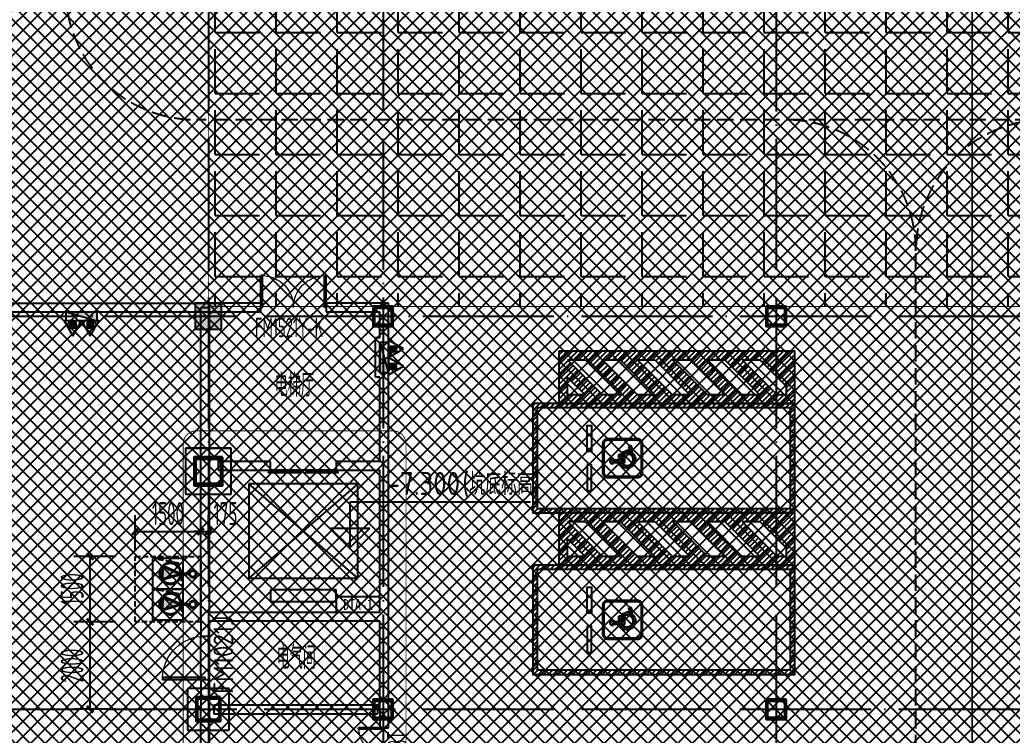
# Model space of a CAD drawing. Extents: x -473190 to 2138458, y -81875 to 2633646.
# Drawn here: x -53614 to -30895, y 19219 to 35597 of the extents above; entities that cross this region are included whole.
import ezdxf
from ezdxf.enums import TextEntityAlignment as Align

# ---------------------------------------------------------------- set-up
doc = ezdxf.new("R2010")
doc.units = 0
doc.header["$LTSCALE"] = 1000
for name, pattern in [('__DASH', [0.35, 0.25, -0.1]), ('DASH', [0.35, 0.25, -0.1]), ('DOTE', [2.42, 2, -0.2, 0.02, -0.2]), ('排水', [1.1, 1, -0.1])]:
    doc.linetypes.add(name, pattern=pattern)
for name, color, linetype in [('3', 7, 'Continuous'), ('A-COLUMN', 2, 'Continuous'), ('A-EVTR', 3, 'Continuous'), ('A-ROOM_NAME', 23, 'Continuous'), ('A-WALL', 2, 'Continuous'), ('A-WINDOW', 4, 'Continuous'), ('car', 252, 'Continuous'), ('DIM_ELEV', 3, 'Continuous'), ('DOOR_FIRE', 4, 'Continuous'), ('DOOR_FIRE_TEXT', 7, 'Continuous'), ('DOTE', 1, 'DOTE'), ('PUB_DIM', 3, 'Continuous'), ('PUB_HATCH', 8, 'Continuous'), ('PUB_TEXT', 7, 'Continuous'), ('SRC-03F$0$A-SYMB-NUMB-T', 4, 'Continuous'), ('SRC-03F$0$A-WALL', 7, 'Continuous'), ('W-EQUIP_消火栓', 7, 'Continuous'), ('W-EQUIP_灭火器', 7, 'Continuous'), ('WINDOW', 4, 'Continuous'), ('WINDOW_TEXT', 7, 'Continuous'), ('排水', 4, 'Continuous'), ('索引线', 252, 'Continuous'), ('车行线', 4, 'Continuous'), ('集水坑', 4, 'Continuous'), ('雨棚投影', 147, 'Continuous')]:
    doc.layers.add(name, color=color, linetype=linetype)
doc.layers.add('GPS-污水', color=2, linetype='排水', lineweight=40)
doc.layers.add('钢柱', color=51, linetype='Continuous', lineweight=35)
doc.styles.add('8B2_01', font='simhei.ttf', dxfattribs={"width": 0.8})
doc.styles.add('8B2_02', font='tssdeng.shx', dxfattribs={"width": 0.6, "bigfont": 'TSSDCHN.shx'})
doc.styles.add('_TCH_DIM_T3', font='tssdeng.shx', dxfattribs={"width": 0.564706, "bigfont": '@@@tssdchn.shx'})
doc.styles.add('_TCH_WINDOW', font='tssdeng.shx', dxfattribs={"width": 0.8, "height": 3.5, "bigfont": 'tssdchn.shx'})
doc.styles.add('SRC-03F$0$ECADI-TXT', font='simplex.shx', dxfattribs={"bigfont": 'hztxt.shx'})
doc.styles.get("Standard").update_dxf_attribs({"font": 'gbenor.shx', "bigfont": 'gbcbig.shx'})
doc.dimstyles.new('_TCH_ARCH&&150', dxfattribs={"dimtxt": 525, "dimasz": 150, "dimexe": 375, "dimexo": 450, "dimgap": 150, "dimtad": 1, "dimdec": 0, "dimzin": 0, "dimdsep": 46, "dimtxsty": '_TCH_DIM_T3', "dimblk": 'ARCHTICK', "dimcen": 0.09, "dimclrt": 7, "dimazin": 2, "dimtfac": 1, "dimtdec": 0, "dimtix": 1, "dimtmove": 2, "dimatfit": 3, "dimfxl": 0, "dimtolj": 1, "dimtzin": 0, "dimarcsym": 0})
pattern_1 = [(45, (-1868267.6, 386048.79), (-56.1266008, 56.1266008), [])]
pattern_2 = [(45, (-1051447.4, 216448.07), (-31.571213, 31.571213), [])]

# ---------------------------------------------------------------- blocks, each defined once
blk = doc.blocks.new('A$C796A13F6')
at = {"layer": '车行线', "linetype": '__DASH', "ltscale": 1.5}
for points in [[(-69275, -3000), (-69275, -122288, -0.414214), (-72275, -125288), (-118175, -125288, -0.414214), (-121175, -122288), (-121175, -3000)], [(-104700, -125288, -0.414214), (-101700, -128288)], [(-98700, -125288, 0.414214), (-101700, -128288)]]:
    blk.add_lwpolyline(points, format="xyb", dxfattribs=at)
blk.add_lwpolyline([(-101700, -198550), (-101700, -128288)], dxfattribs=at)
blk = doc.blocks.new('$SB01_1')
h = blk.add_hatch(color=256)
h.dxf.hatch_style = 1
h.paths.add_polyline_path([(-0.381, -0.323), (0.5, 0), (-0.381, 0.323)])
h.paths.add_polyline_path([(0, 0), (0.002, 0), (0.002, 0.001), (0, 0.001)], flags=24)
h.paths.add_polyline_path([(0, -0.002), (0.003, -0.002), (0.003, -0.001), (0, -0.001)], flags=24)
h.paths.add_polyline_path([(0, -0.003), (0.003, -0.003), (0.003, -0.002), (0, -0.002)], flags=24)
for p, q in [((0.5, 0), (-0.381, 0.323)), ((-0.381, 0.323), (-0.381, -0.323)), ((0.5, 0), (-0.381, -0.323))]:
    blk.add_line(p, q)
blk.add_circle((0, 0), 0.5)
at = {"flags": 1}
for tag, p in [('UNIT', (0, 0)), ('SPEC', (0, -0.002)), ('WHAT', (0, -0.003))]:
    blk.add_attdef(tag, p, '', height=0.001, dxfattribs=at)
blk = doc.blocks.new('人防集水坑')
at = {"layer": 'GPS-污水', "linetype": '排水'}
for p, q in [((307486, 701151), (307284, 701151)), ((307486, 700451), (307284, 700451))]:
    blk.add_line(p, q, dxfattribs=at)
for centre in [(307561, 701151), (307561, 700451)]:
    blk.add_circle(centre, 75, dxfattribs=at)
at = {"layer": '集水坑', "linetype": 'DASH', "ltscale": 0.5}
blk.add_lwpolyline([(306241, 700051), (306241, 701551), (307741, 701551), (307741, 700051)], close=True, dxfattribs=at)
at = {"layer": '集水坑', "linetype": 'Continuous', "ltscale": 0.5}
for points in [[(306641, 701501), (306641, 700801), (307341, 700801), (307341, 701501)], [(306641, 700801), (306641, 700101), (307341, 700101), (307341, 700801)]]:
    blk.add_lwpolyline(points, close=True, dxfattribs=at)
at = {"layer": '集水坑', "linetype": 'DASH', "ltscale": 0.5}
for points in [[(307341, 700801), (307237, 701397), (306641, 701501)], [(307347, 700101), (307243, 700697), (306647, 700801)]]:
    blk.add_lwpolyline(points, dxfattribs=at)
at = {"layer": 'GPS-污水', "linetype": '排水', "xscale": -480.0000000000002, "yscale": 480.0000000000002, "zscale": 480.0000000000002, "rotation": 176.2535374729293}
for p in [(307045, 701164, 0), (307045, 700464, 0)]:
    blk.add_blockref('$SB01_1', p, dxfattribs=at)
blk = doc.blocks.new('_ArchTick')
at = {"color": 0, "linetype": 'ByBlock', "const_width": 0.4}
blk.add_lwpolyline([(-0.5, -0.5), (0.5, 0.5)], dxfattribs=at)
blk = doc.blocks.new('*D5211')
at = {"layer": 'Defpoints', "color": 0, "transparency": 16777216}
for p in [(37477, -163918), (38509, -163918), (38509, -165418)]:
    blk.add_point(p, dxfattribs=at)
at = {"layer": 'PUB_DIM', "color": 0, "lineweight": -2, "transparency": 16777216}
for p, q in [((38059, -163918), (37102, -163918)), ((37477, -165418), (37477, -163918)), ((38059, -165418), (37102, -165418))]:
    blk.add_line(p, q, dxfattribs=at)
at = {"layer": 'PUB_DIM', "color": 0, "lineweight": -2, "transparency": 16777216, "xscale": 150, "yscale": 150, "zscale": 150}
for p, rotation in [((37477, -163918), 90), ((37477, -165418), 270)]:
    blk.add_blockref('_ArchTick', p, dxfattribs=dict(at, rotation=rotation))
at = {"layer": 'PUB_DIM', "color": 7, "transparency": 16777216, "insert": (37064, -164668), "char_height": 525, "attachment_point": 5, "rotation": 90, "style": '_TCH_DIM_T3'}
blk.add_mtext('\\A1;1500', dxfattribs=at)
blk = doc.blocks.new('*D5212')
at = {"layer": 'Defpoints', "color": 0, "transparency": 16777216}
for p in [(37477, -165418), (38509, -165418), (38509, -167418)]:
    blk.add_point(p, dxfattribs=at)
at = {"layer": 'PUB_DIM', "color": 0, "lineweight": -2, "transparency": 16777216}
for p, q in [((38059, -165418), (37102, -165418)), ((37477, -167418), (37477, -165418)), ((38059, -167418), (37102, -167418))]:
    blk.add_line(p, q, dxfattribs=at)
at = {"layer": 'PUB_DIM', "color": 0, "lineweight": -2, "transparency": 16777216, "xscale": 150, "yscale": 150, "zscale": 150}
for p, rotation in [((37477, -165418), 90), ((37477, -167418), 270)]:
    blk.add_blockref('_ArchTick', p, dxfattribs=dict(at, rotation=rotation))
at = {"layer": 'PUB_DIM', "color": 7, "transparency": 16777216, "insert": (37064, -166418), "char_height": 525, "attachment_point": 5, "rotation": 90, "style": '_TCH_DIM_T3'}
blk.add_mtext('\\A1;2000', dxfattribs=at)
blk = doc.blocks.new('*D5320')
at = {"layer": 'Defpoints', "color": 0, "transparency": 16777216}
for p in [(40009, -163350), (38509, -164218), (40009, -164218)]:
    blk.add_point(p, dxfattribs=at)
at = {"layer": 'PUB_DIM', "color": 0, "lineweight": -2, "transparency": 16777216}
for p, q in [((38509, -163768), (38509, -162975)), ((40009, -163768), (40009, -162975)), ((38509, -163350), (40009, -163350))]:
    blk.add_line(p, q, dxfattribs=at)
at = {"layer": 'PUB_DIM', "color": 0, "lineweight": -2, "transparency": 16777216, "xscale": 150, "yscale": 150, "zscale": 150, "rotation": 180}
blk.add_blockref('_ArchTick', (38509, -163350), dxfattribs=at)
at = {"layer": 'PUB_DIM', "color": 0, "lineweight": -2, "transparency": 16777216, "xscale": 150, "yscale": 150, "zscale": 150}
blk.add_blockref('_ArchTick', (40009, -163350), dxfattribs=at)
at = {"layer": 'PUB_DIM', "color": 7, "transparency": 16777216, "insert": (39259, -162937), "char_height": 525, "attachment_point": 5, "style": '_TCH_DIM_T3'}
blk.add_mtext('\\A1;1500', dxfattribs=at)
blk = doc.blocks.new('*D5321')
at = {"layer": 'Defpoints', "color": 0, "transparency": 16777216}
for p in [(40184, -163350), (40009, -164218), (40184, -164218)]:
    blk.add_point(p, dxfattribs=at)
at = {"layer": 'PUB_DIM', "color": 0, "lineweight": -2, "transparency": 16777216}
for p, q in [((40009, -163768), (40009, -162975)), ((40184, -163768), (40184, -162975)), ((40009, -163350), (39859, -163350)), ((40009, -163350), (40184, -163350)), ((40184, -163350), (40334, -163350))]:
    blk.add_line(p, q, dxfattribs=at)
at = {"layer": 'PUB_DIM', "color": 0, "lineweight": -2, "transparency": 16777216, "xscale": 150, "yscale": 150, "zscale": 150}
blk.add_blockref('_ArchTick', (40009, -163350), dxfattribs=at)
at = {"layer": 'PUB_DIM', "color": 0, "lineweight": -2, "transparency": 16777216, "xscale": 150, "yscale": 150, "zscale": 150, "rotation": 180}
blk.add_blockref('_ArchTick', (40184, -163350), dxfattribs=at)
at = {"layer": 'PUB_DIM', "color": 7, "transparency": 16777216, "insert": (40576, -162937), "char_height": 525, "attachment_point": 5, "style": '_TCH_DIM_T3'}
blk.add_mtext('\\A1;175', dxfattribs=at)
blk = doc.blocks.new('A$C00330F2E')
at = {"layer": 'A-COLUMN'}
for p, q in [((5375, -129350), (4325, -129350)), ((4325, -129350), (4325, -130400)), ((5375, -130400), (5375, -129350)), ((4325, -130400), (5375, -130400)), ((5325, -134850), (4375, -134850)), ((4375, -134850), (4375, -135800)), ((5325, -135800), (5325, -134850)), ((4375, -135800), (5325, -135800))]:
    blk.add_line(p, q, dxfattribs=at)
at = {"layer": '钢柱', "color": 4, "lineweight": 35}
for points in [[(9075, -126100), (8625, -126100), (8625, -126550), (9075, -126550)], [(9045, -126520), (8655, -126520), (8655, -126130), (9045, -126130)], [(18075, -126100), (17625, -126100), (17625, -126550), (18075, -126550)], [(18045, -126520), (17655, -126520), (17655, -126130), (18045, -126130)], [(5175, -129550), (4525, -129550), (4525, -130200), (5175, -130200)], [(5135, -130160), (4565, -130160), (4565, -129590), (5135, -129590)], [(5125, -135050), (4575, -135050), (4575, -135600), (5125, -135600)], [(5095, -135570), (4605, -135570), (4605, -135080), (5095, -135080)], [(9075, -135100), (8625, -135100), (8625, -135550), (9075, -135550)], [(9045, -135520), (8655, -135520), (8655, -135130), (9045, -135130)], [(18075, -135100), (17625, -135100), (17625, -135550), (18075, -135550)], [(18045, -135520), (17655, -135520), (17655, -135130), (18045, -135130)]]:
    blk.add_lwpolyline(points, close=True, dxfattribs=at)
blk = doc.blocks.new('A$C4F5A101F')
at = {"layer": 'DOTE', "color": 16, "linetype": 'DOTE', "ltscale": 1.5}
for p, q in [((-251939.7, 16373.7), (-251939.7, -213765.2)), ((-247939.7, 16373.7), (-247939.7, -213765.2)), ((-238939.7, 16373.7), (-238939.7, -213765.2)), ((-297848.4, -129257.4), (-173939.7, -129257.4)), ((-297848.4, -138257.4), (-39660.8, -138257.4))]:
    blk.add_line(p, q, dxfattribs=at)
blk = doc.blocks.new('SRC-03F$0$ECADI-TAG-CODE')
at = {"layer": 'SRC-03F$0$A-SYMB-NUMB-T', "color": 1}
blk.add_lwpolyline([(3.41, 8.1), (13.41, 8.1), (13.41, 4.6), (3.41, 4.6)], close=True, dxfattribs=at)
at = {"layer": 'SRC-03F$0$A-SYMB-NUMB-T', "style": 'SRC-03F$0$ECADI-TXT', "width": 0.7}
blk.add_attdef('CODE', text='', height=2.5, dxfattribs=at).set_placement((8.41, 6.35), align=Align.MIDDLE_CENTER)
blk = doc.blocks.new('A$C45867796')
at = {"layer": '3'}
h = blk.add_hatch(dxfattribs=at)
h.set_pattern_fill('ANSI31', color=252, scale=50)
h.set_pattern_definition(pattern_1)
h.paths.add_polyline_path([(-2500, 0), (-2500, -6000), (0, -6000), (0, 0)])
h.paths.add_polyline_path([(-100, -100), (-100, -5900), (-2400, -5900), (-2400, -100)], flags=16)
h.paths.add_polyline_path([(-1400, -1250), (-1400, -1350), (-2000, -1350), (-2000, -1250)], flags=0)
h.paths.add_polyline_path([(-1100, -1250), (-500, -1250), (-500, -1350), (-1100, -1350)], flags=0)
h = blk.add_hatch(dxfattribs=at)
h.set_pattern_fill('ANSI31', color=252, scale=50)
h.set_pattern_definition(pattern_1)
h.paths.add_polyline_path([(-2500, -600), (-3700, -600), (-3700, -6000), (-2500, -6000)])
h.paths.add_polyline_path([(-2700, -1200), (-3100, -800), (-2700, -800)], flags=16)
h.paths.add_polyline_path([(-2700, -1600), (-2700, -2000), (-3500, -1200), (-3500, -800)], flags=16)
h.paths.add_polyline_path([(-2700, -2400), (-2700, -2800), (-3500, -2000), (-3500, -1600)], flags=16)
h.paths.add_polyline_path([(-3500, -2400), (-2700, -3200), (-2700, -3600), (-3500, -2800)], flags=16)
h.paths.add_polyline_path([(-3500, -3200), (-2700, -4000), (-2700, -4400), (-3500, -3600)], flags=16)
h.paths.add_polyline_path([(-3500, -4000), (-2700, -4800), (-2700, -5200), (-3500, -4400)], flags=16)
h.paths.add_polyline_path([(-3500, -4800), (-2700, -5600), (-2700, -5800), (-2900, -5800), (-3500, -5200)], flags=16)
h = blk.add_hatch(dxfattribs=at)
h.set_pattern_fill('ANSI31', color=252, scale=28.125)
h.set_pattern_definition(pattern_2)
h.paths.add_polyline_path([(-1588, -1610, 0.414214), (-1700, -1723), (-1699, -2398, 0.414214), (-1587, -2510), (-912, -2510, 0.414214), (-799, -2397), (-800, -1722, 0.414214), (-912, -1610)])
h.paths.add_polyline_path([(-912, -1638, -0.414214), (-828, -1722), (-827, -2397, -0.414214), (-912, -2482), (-1587, -2482, -0.414214), (-1671, -2398), (-1672, -1723, -0.414214), (-1587, -1638)], flags=16)
h.paths.add_polyline_path([(-1124, -1823, -0.272227), (-1153, -1873), (-1153, -1967, -1.512659), (-1401, -2238), (-1426, -2296), (-1539, -2254), (-1520, -2201), (-1457, -2224), (-1384, -2055), (-1210, -2055), (-1210, -2030), (-1333, -2030), (-1333, -1974), (-1210, -1974), (-1210, -1874, -0.272651), (-1240, -1823, -1)], flags=0)
h = blk.add_hatch(dxfattribs=at)
h.set_pattern_fill('ANSI31', color=252, scale=28.125)
h.set_pattern_definition(pattern_2)
h.paths.add_polyline_path([(-1124, -1823, 1), (-1240, -1823, 1)])
h = blk.add_hatch(dxfattribs=at)
h.set_pattern_fill('ANSI31', color=252, scale=28.125)
h.set_pattern_definition(pattern_2)
h.paths.add_polyline_path([(-1210, -1974), (-1333, -1974), (-1333, -2030), (-1210, -2030), (-1210, -2055), (-1384, -2055), (-1457, -2224), (-1520, -2201), (-1539, -2254), (-1426, -2296), (-1347, -2111), (-1153, -2111), (-1153, -1873, -0.259), (-1210, -1874)])
h = blk.add_hatch(dxfattribs=at)
h.set_pattern_fill('ANSI31', color=252, scale=28.125)
h.set_pattern_definition(pattern_2)
h.paths.add_polyline_path([(-1363, -2149), (-1401, -2238, 1.512659), (-1153, -1967), (-1153, -2028, -1.826155)])
at = {"layer": 'car', "color": 8}
for p, q in [((-3500, -800), (-2700, -1600)), ((-2700, -1200), (-3100, -800)), ((-3500, -1200), (-2700, -2000)), ((-3500, -1600), (-2700, -2400)), ((-3500, -2000), (-2700, -2800)), ((-3500, -2400), (-2700, -3200)), ((-3500, -2800), (-2700, -3600)), ((-3500, -3200), (-2700, -4000)), ((-3500, -3600), (-2700, -4400)), ((-3500, -4000), (-2700, -4800)), ((-3500, -4400), (-2700, -5200)), ((-3500, -4800), (-2700, -5600))]:
    blk.add_line(p, q, dxfattribs=at)
at = {"layer": 'car', "ltscale": 0.5}
for p, q in [((-1210, -1974), (-1333, -1974)), ((-1333, -2030), (-1333, -1974)), ((-1210, -2030), (-1333, -2030)), ((-1539, -2254), (-1520, -2201))]:
    blk.add_line(p, q, dxfattribs=at)
for points in [[(-2500, 0), (0, 0), (0, -6000), (0, -6000), (-2500, -6000)], [(-2400, -100), (-100, -100), (-100, -5900), (-2400, -5900)], [(-3700, -600), (-2500, -600), (-2500, -6000), (-3700, -6000)], [(-1400, -1250), (-2000, -1250), (-2000, -1350), (-1400, -1350)], [(-1100, -1250), (-500, -1250), (-500, -1350), (-1100, -1350)]]:
    blk.add_lwpolyline(points, close=True, dxfattribs=at)
at = {"layer": 'car', "color": 8}
for points in [[(-3500, -800), (-3500, -1200)], [(-2700, -1200), (-2700, -800), (-3100, -800)], [(-3500, -1600), (-3500, -2000)], [(-2700, -2000), (-2700, -1600)], [(-3500, -2400), (-3500, -2800)], [(-2700, -2800), (-2700, -2400)], [(-3500, -3200), (-3500, -3600)], [(-2700, -3600), (-2700, -3200)], [(-3500, -4000), (-3500, -4400)], [(-2700, -4400), (-2700, -4000)], [(-3500, -4800), (-3500, -5200)], [(-2700, -5200), (-2700, -4800)], [(-3500, -5200), (-2900, -5800), (-2700, -5800), (-2700, -5600)]]:
    blk.add_lwpolyline(points, dxfattribs=at)
at = {"layer": 'car', "ltscale": 0.5}
for points in [[(-1587, -2510), (-912, -2510, 0.414214), (-799, -2397), (-800, -1722, 0.414214), (-912, -1610), (-1588, -1610, 0.414214), (-1700, -1723), (-1699, -2398, 0.414214)], [(-1587, -2482), (-912, -2482, 0.414214), (-827, -2397), (-828, -1722, 0.414214), (-912, -1638), (-1587, -1638, 0.414214), (-1672, -1723), (-1671, -2398, 0.414214)]]:
    blk.add_lwpolyline(points, format="xyb", close=True, dxfattribs=at)
for points in [[(-1153, -1873), (-1153, -2111), (-1347, -2111), (-1426, -2296), (-1539, -2254)], [(-1210, -2030), (-1210, -2055), (-1384, -2055), (-1457, -2224), (-1520, -2201)], [(-1210, -1874), (-1210, -1974)]]:
    blk.add_lwpolyline(points, dxfattribs=at)
blk.add_circle((-1182, -1823), 57.9, dxfattribs=at)
for radius, start, end in [(200, 204.5041, 70.6314), (143, 177.3017, 62.4815)]:
    blk.add_arc((-1220, -2155), radius, start, end, dxfattribs=at)
blk = doc.blocks.new('$TwtSys$00000434')
for p, q in [((-0.5, 0.5), (-0.5, -0.5)), ((-0.5, -0.5), (0.5, 0.5)), ((0.5, 0.5), (-0.5, 0.5)), ((0.5, -0.5), (0.5, 0.5)), ((-0.5, -0.5), (0.5, -0.5))]:
    blk.add_line(p, q)
blk.add_solid([(0.5, -0.5), (0.5, 0.5), (-0.5, -0.5)])
blk = doc.blocks.new('$TwtSys$00000546')
h = blk.add_hatch()
h.set_pattern_fill('ANSI31', color=256, scale=200, style=0)
h.set_pattern_definition([(45, (-38543.802, -6670.83), (-17.67767, 17.67767), [])])
h.paths.add_polyline_path([(-65, 174), (65, 174), (65, 44), (-65, 44)])
for points in [[(0, 344), (-198, 0), (198, 0)], [(-65, 174), (65, 174), (65, 44), (-65, 44)]]:
    blk.add_lwpolyline(points, close=True)
blk = doc.blocks.new('_FZH')
blk.add_lwpolyline([(-0.5, -0.5), (0.5, -0.5), (0.5, 0.5), (-0.5, 0.5)], close=True)
at = {"layer": 'PUB_HATCH'}
blk.add_solid([(-0.5, -0.5), (0.5, -0.5), (-0.5, 0.5), (0.5, 0.5)], dxfattribs=at)
blk = doc.blocks.new('zzzzzzzzzzzzzzzz')
at = {"layer": 'A-COLUMN'}
for p, q in [((-62984, -301035), (-63434, -301035)), ((-63434, -301035), (-63434, -301485)), ((-62984, -301485), (-62984, -301035)), ((-63434, -301485), (-62984, -301485)), ((-66684, -304285), (-67734, -304285)), ((-67734, -304285), (-67734, -305335)), ((-66684, -305335), (-66684, -304285)), ((-67734, -305335), (-66684, -305335)), ((-66734, -309785), (-67684, -309785)), ((-67684, -309785), (-67684, -310735)), ((-66734, -310735), (-66734, -309785)), ((-62984, -310035), (-63434, -310035)), ((-63434, -310035), (-63434, -310485)), ((-62984, -310485), (-62984, -310035)), ((-63434, -310485), (-62984, -310485)), ((-67684, -310735), (-66734, -310735))]:
    blk.add_line(p, q, dxfattribs=at)
blk.add_blockref('A$C00330F2E', (-72059, -174935))
at = {"layer": 'A-COLUMN', "xscale": 600, "yscale": 600, "zscale": 600, "rotation": 90}
blk.add_blockref('_FZH', (-67209, -301260), dxfattribs=at)
blk = doc.blocks.new('ADFASDF')
h = blk.add_hatch()
h.set_pattern_fill('ANSI37', color=8, scale=150)
h.set_pattern_definition([(45, (0, 0), (-168.3798, 168.3798), []), (135, (0, 0), (-168.3798, -168.3798), [])])
h.paths.add_polyline_path([(521397, 239186), (521397, 224886), (539697, 224886), (539697, 169261), (524947, 169261), (524947, 171211), (527822, 171211), (527922, 176611), (501318, 176611), (501125, 109884), (530547, 109887), (530547, 107449), (538188, 100503), (536147, 98236), (540086, 94690), (517812, 69953), (517812, 59790), (482108, 20136), (405247, 20136), (405247, 26086), (391997, 40436), (391997, 64736), (399997, 64738), (399997, 239186), (409022, 239186)])
blk = doc.blocks.new('$DorLib2D$00000002')
for p, q in [((-0.5, 0), (-0.5, 0.4875)), ((-0.475, 0.4875), (-0.5, 0.4875)), ((-0.475, 0), (-0.475, 0.4875)), ((0.475, 0), (0.475, 0.4875)), ((0.475, 0.4875), (0.5, 0.4875)), ((0.5, 0), (0.5, 0.4875)), ((-0.5, 0), (-0.475, 0)), ((0.5, 0), (0.475, 0))]:
    blk.add_line(p, q)
at = {"lineweight": 13}
for centre, start, end in [((-0.4875, 0), 0, 88.53072), ((0.4875, 0), 91.46928, 180)]:
    blk.add_arc(centre, 0.4875, start, end, dxfattribs=at)
blk = doc.blocks.new('$DORLIB2D$00000127')
at = {"color": 0}
for points in [[(-0.533, 0.795), (-0.533, 0.69)], [(-0.033, 0.795), (-0.533, 0.795)], [(-0.033, 0.795), (-0.033, 0.69)], [(0.533, 0.795), (0.033, 0.795)], [(0.033, 0.795), (0.033, 0.69)], [(0.533, 0.795), (0.533, 0.69)], [(-0.033, 0.69), (-0.533, 0.69)], [(0.533, 0.69), (0.033, 0.69)], [(0.5, 0.5), (-0.5, 0.5)]]:
    blk.add_lwpolyline(points, dxfattribs=at)
blk = doc.blocks.new('$DorLib2D$00000001')
for p, q in [((0.45, 0.975), (0.5, 0.975)), ((0.45, 0), (0.45, 0.975)), ((0.5, 0), (0.5, 0.975)), ((0.5, 0), (0.45, 0))]:
    blk.add_line(p, q)
at = {"lineweight": 13}
blk.add_arc((0.475, 0), 0.975, 91.4693, 180, dxfattribs=at)
blk = doc.blocks.new('A$C3672542B')
at = {"layer": '排水', "color": 3, "linetype": 'DASH'}
for points in [[(37268.2, -162677.7, 0, 0, 0), (37980.1, -163389.6, 160, 0, 0), (38404.3, -163813.9, 0, 0, 0)], [(37268.2, -166658.7, 0, 0, 0), (37980.1, -165946.8, 160, 0, 0), (38404.3, -165522.6, 0, 0, 0)]]:
    blk.add_lwpolyline(points, format="xyseb", dxfattribs=at)
at = {"layer": '集水坑', "linetype": 'Continuous'}
blk.add_blockref('人防集水坑', (-267732.4, -865468.9), dxfattribs=at)
at = {"layer": 'PUB_DIM'}
for p1, p2, distance, picture, middle in [((38508.7, -164218.5), (40008.7, -164218.5), 868.9, '*D5320', (39258.7, -162937.1)), ((38508.7, -165418.2), (38508.7, -163918.2), 1031.8, '*D5211', (37064.4, -164668.2)), ((38508.7, -167418.2), (38508.7, -165418.2), 1031.8, '*D5212', (37064.4, -166418.2))]:
    dim = blk.add_aligned_dim(p1=p1, p2=p2, distance=distance, dimstyle='_TCH_ARCH&&150', dxfattribs=at)
    dim.commit()
    dim.dimension.update_dxf_attribs({"geometry": picture, "text_midpoint": middle})
dim = blk.add_linear_dim(base=(40183.7, -163349.6), p1=(40008.7, -164218.5), p2=(40183.7, -164218.5), angle=360, dimstyle='_TCH_ARCH&&150', dxfattribs=at)
dim.commit()
dim.dimension.update_dxf_attribs({"geometry": '*D5321', "text_midpoint": (40576, -162937.1), "dimtype": 161})

msp = doc.modelspace()

# ---------------------------------------------------------------- hatches: boundary and pattern name
h = msp.add_hatch()
h.set_pattern_fill('ANGLE', color=252, scale=400)
h.set_pattern_definition([(0, (17910.9, 330071), (0, 1397), [1016, -381]), (90, (17910.9, 330071), (-1397, 9e-14), [1016, -381])])
h.paths.add_polyline_path([(-49297.7, 37585.6), (4302.3, 37585.6), (4302.3, 29035.6), (-49297.7, 29035.6)])

# ---------------------------------------------------------------- linework, layer by layer
at = {"linetype": 'DASH', "const_width": 40}
msp.add_lwpolyline([(-31812.5, 185852.5), (-31812.5, -64250)], dxfattribs=at)
at = {"layer": 'A-EVTR'}
for p, q in [((-45872.7, 24976), (-48372.7, 24976)), ((-48372.7, 24976), (-48372.7, 22816)), ((-45872.7, 22816), (-48372.7, 24976)), ((-45872.7, 24976), (-48372.7, 22816)), ((-45872.7, 22816), (-45872.7, 24976)), ((-48372.7, 22816), (-45872.7, 22816)), ((-46372.7, 22546), (-47872.7, 22546)), ((-47872.7, 22546), (-47872.7, 22276)), ((-46372.7, 22276), (-46372.7, 22546)), ((-47872.7, 22276), (-46372.7, 22276))]:
    msp.add_line(p, q, dxfattribs=at)
at = {"layer": 'A-WALL'}
for p, q in [((-55447.7, 29110.6), (-49097.7, 29110.6)), ((-48097.7, 29110.6), (-49097.7, 29110.6)), ((-48097.7, 28910.6), (-48097.7, 29110.6)), ((-45172.7, 29110.6), (-46597.7, 29110.6)), ((-46597.7, 29110.6), (-46597.7, 28910.6)), ((-45172.7, 28212.8), (-45172.7, 29110.6)), ((-55647.7, 28910.6), (-49097.7, 28910.6)), ((-49472.7, 25685.6), (-49472.7, 29010.6)), ((-49472.7, 29010.6), (-49272.7, 29010.6)), ((-49272.7, 25685.6), (-49272.7, 29010.6)), ((-49097.7, 28910.6), (-48097.7, 28910.6)), ((-46597.7, 28910.6), (-45372.7, 28910.6)), ((-45372.7, 28312.8), (-45372.7, 28910.6)), ((-45472.7, 27412.8), (-45472.7, 28312.8)), ((-45372.7, 28312.8), (-45472.7, 28312.8)), ((-45372.7, 27512.8), (-45372.7, 28212.8)), ((-45172.7, 28212.8), (-45372.7, 28212.8)), ((-45172.7, 27512.8), (-45372.7, 27512.8)), ((-45172.7, 25385.6), (-45172.7, 27512.8)), ((-45372.7, 27412.8), (-45472.7, 27412.8)), ((-45372.7, 25485.6), (-45372.7, 27412.8)), ((-49472.7, 21935.6), (-49472.7, 25685.6)), ((-49272.7, 22035.6), (-49272.7, 25685.6)), ((-47872.7, 25485.6), (-49072.7, 25485.6)), ((-49072.7, 25485.6), (-49072.7, 25285.6)), ((-47872.7, 25285.6), (-47872.7, 25485.6)), ((-45372.7, 25485.6), (-46372.7, 25485.6)), ((-46372.7, 25485.6), (-46372.7, 25285.6)), ((-49072.7, 25285.6), (-47872.7, 25285.6)), ((-46372.7, 25285.6), (-45372.7, 25285.6)), ((-45372.7, 22035.6), (-45372.7, 25285.6)), ((-45172.7, 21935.6), (-45172.7, 25385.6)), ((-49472.7, 21935.6), (-49472.7, 21485.6)), ((-49272.7, 22035.6), (-45372.7, 22035.6)), ((-49272.7, 21835.6), (-45372.7, 21835.6)), ((-49272.7, 21485.6), (-49272.7, 21835.6)), ((-45372.7, 19810.6), (-45372.7, 21835.6)), ((-45172.7, 19810.6), (-45172.7, 21935.6)), ((-49472.7, 21485.6), (-49272.7, 21485.6)), ((-49272.7, 20485.6), (-49472.7, 20485.6)), ((-49472.7, 20485.6), (-49472.7, 19810.6)), ((-49272.7, 19810.6), (-49272.7, 20485.6)), ((-49472.7, 11885.6), (-49472.7, 19810.6)), ((-49272.7, 11985.6), (-49272.7, 19810.6)), ((-49172.7, 19910.6), (-49072.7, 19910.6)), ((-49172.7, 19910.6), (-49172.7, 19710.6)), ((-49072.7, 19910.6), (-45522.7, 19910.6)), ((-45522.7, 19910.6), (-45422.7, 19910.6)), ((-45422.7, 19910.6), (-45422.7, 19710.6)), ((-45372.7, 19810.6), (-45372.7, 19385.6)), ((-45172.7, 19385.6), (-45172.7, 19810.6)), ((-49172.7, 19710.6), (-49072.7, 19710.6)), ((-49072.7, 19710.6), (-45522.7, 19710.6)), ((-45522.7, 19710.6), (-45422.7, 19710.6)), ((-45372.7, 19385.6), (-45172.7, 19385.6))]:
    msp.add_line(p, q, dxfattribs=at)
at = {"layer": 'DIM_ELEV'}
for p, q in [((-46047.7, 23511.5), (-46047.7, 24561.5)), ((-46047.7, 24561.5), (-41925.1, 24561.5)), ((-46047.7, 23511.5), (-46497.7, 23961.5)), ((-46497.7, 23961.5), (-45597.7, 23961.5)), ((-46047.7, 23511.5), (-45597.7, 23961.5))]:
    msp.add_line(p, q, dxfattribs=at)
at = {"layer": 'WINDOW'}
for p, q in [((-49472.7, 20485.6), (-49472.7, 21485.6)), ((-49272.7, 20485.6), (-49272.7, 21485.6))]:
    msp.add_line(p, q, dxfattribs=at)
at = {"layer": '索引线', "linetype": 'DASH', "const_width": 20}
msp.add_lwpolyline([(-49297.7, 37585.6), (4302.3, 37585.6), (4302.3, 29035.6), (-49297.7, 29035.6)], close=True, dxfattribs=at)
msp.add_lwpolyline([(-49572.7, 26185.6), (-45072.7, 26185.6, -0.4142136), (-44772.7, 25885.6), (-44772.7, 11685.6, -0.4142136), (-45072.7, 11385.6), (-49572.7, 11385.6, -0.4142136), (-49872.7, 11685.6), (-49872.7, 25885.6, -0.4142136)], format="xyb", close=True, dxfattribs=at)

# ---------------------------------------------------------------- block references
for name, p in [('A$C3672542B', (-89481.4, 187228.8)), ('ADFASDF', (-477545, -71625.7)), ('A$C796A13F6', (68602.3, 158598.1)), ('A$C00330F2E', (-54147.7, 155135.6))]:
    msp.add_blockref(name, p)
at = {"layer": '3', "xscale": -1, "rotation": 90}
for p in [(-41872.7, 24310.6), (-41872.7, 20610.6)]:
    msp.add_blockref('A$C45867796', p, dxfattribs=at)
at = {"layer": 'A-WINDOW', "xscale": 1500, "yscale": -200, "zscale": 200}
msp.add_blockref('$DORLIB2D$00000127', (-47122.7, 25385.6), dxfattribs=at)
at = {"layer": 'DOOR_FIRE'}
ref = msp.add_blockref('$DorLib2D$00000002', (-47347.7, 29010.6), dxfattribs=dict(at, xscale=-1500, yscale=1500, zscale=200, rotation=359.9999999999965))
ref.add_attrib('A', 'FM1521Y-K', (-48229.7, 28330.4), dxfattribs={"layer": 'DOOR_FIRE_TEXT', "height": 446.25, "style": '_TCH_WINDOW', "width": 0.564706})
ref = msp.add_blockref('$DorLib2D$00000002', (-45272.7, 18785.6), dxfattribs=dict(at, xscale=1200, yscale=1200, zscale=200, rotation=89.99999999988154))
ref.add_attrib('A', 'FM1221Y-BT', (-44756.3, 17560.3), dxfattribs={"layer": 'DOOR_FIRE_TEXT', "height": 446.25, "rotation": 90, "style": '_TCH_WINDOW', "width": 0.564706})
at = {"layer": 'SRC-03F$0$A-WALL'}
ref = msp.add_blockref('SRC-03F$0$ECADI-TAG-CODE', (-45031.9, 21575.6), dxfattribs=dict(at, xscale=-100, yscale=100, zscale=100))
ref.add_attrib('CODE', 'DTA-1', dxfattribs={"layer": 'SRC-03F$0$A-SYMB-NUMB-T', "height": 250, "style": '8B2_01', "width": 0.8}).set_placement((-45872.7, 22210.6), align=Align.MIDDLE_CENTER)
at = {"layer": 'W-EQUIP_消火栓', "zscale": 700}
for p, xscale, yscale, rotation in [((-52200.7, 28807.9), -699.9999999999986, 199.9999999999998, 179.9999949910432), ((-45272.7, 27862.8), 700, 200, 270)]:
    msp.add_blockref('$TwtSys$00000434', p, dxfattribs=dict(at, xscale=xscale, yscale=yscale, rotation=rotation))
at = {"layer": 'W-EQUIP_灭火器'}
for p, rotation in [((-52399, 28707.9), 179.9999949910432), ((-52002.3, 28707.9), 179.9999949910432), ((-45172.7, 28061.2), 270), ((-45172.7, 27664.5), 270)]:
    msp.add_blockref('$TwtSys$00000546', p, dxfattribs=dict(at, rotation=rotation))
at = {"layer": 'WINDOW'}
ref = msp.add_blockref('$DorLib2D$00000001', (-49372.7, 20985.6), dxfattribs=dict(at, xscale=-1000, yscale=1000, zscale=-1000, rotation=89.99999988680908))
ref.add_attrib('A', 'FM1021J', (-48728.9, 20165.3), dxfattribs={"layer": 'WINDOW_TEXT', "height": 450, "rotation": 90})
at = {"layer": '索引线', "color": 0}
msp.add_blockref('zzzzzzzzzzzzzzzz', (17910.9, 330071), dxfattribs=at)
at = {"layer": '雨棚投影', "linetype": 'DASH', "lineweight": -3, "ltscale": 2}
msp.add_blockref('A$C4F5A101F', (202642, 158068), dxfattribs=at)

# ---------------------------------------------------------------- texts
at = {"layer": 'A-ROOM_NAME', "style": '8B2_02', "width": 0.6}
for s, p in [('电梯厅', (-47776.1, 26970.2)), ('电气间', (-47733.8, 20732.2))]:
    msp.add_text(s, height=525, dxfattribs=at).set_placement(p)
at = {"layer": 'PUB_TEXT'}
for s, height, p in [('-7.300', 525, (-45212.5, 24719)), ('(坑底标高)', 506.38, (-43485.9, 24719))]:
    msp.add_text(s, height=height, dxfattribs=at).set_placement(p)

doc.saveas('drawing.dxf')
